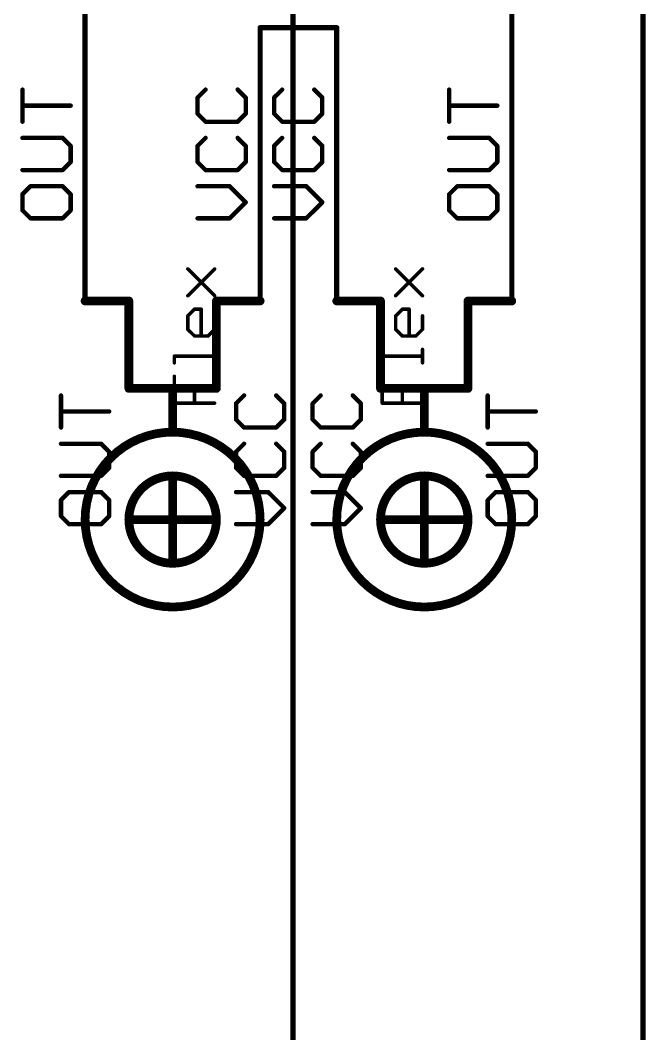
# Model space of a CAD drawing. Extents: x -4 to 257, y -4 to 175.
# Drawn here: x 119.4 to 137.55, y 58.73 to 88.16 of the extents above; entities that cross this region are included whole.
import ezdxf

# ---------------------------------------------------------------- set-up
doc = ezdxf.new("R2010")
doc.units = 0
for name, color, linetype in [('91', 94, 'CONTINUOUS'), ('94', 14, 'CONTINUOUS'), ('95', 251, 'CONTINUOUS')]:
    doc.layers.add(name, color=color, linetype=linetype)

msp = doc.modelspace()

# ---------------------------------------------------------------- linework, layer by layer
at = {"layer": '91', "const_width": 0.1524}
for points in [[(137.4775, 105.7275), (137.4775, 38.735)], [(127.3175, 87.9475), (127.3175, 100.6475)], [(133.6675, 93.0275), (133.6675, 85.09)], [(121.285, 90.4875), (121.285, 85.09)], [(127.3175, 87.9475), (126.365, 87.9475)], [(126.365, 87.9475), (126.365, 85.09)], [(128.5875, 87.9475), (127.3175, 87.9475)], [(127.3175, 87.9475), (127.3175, 40.9575)], [(128.5875, 85.09), (128.5875, 87.9475)]]:
    msp.add_lwpolyline(points, dxfattribs=at)
at = {"layer": '91', "const_width": 0.0762}
for points in [[(126.365, 87.9856, 1), (126.365, 87.9094)], [(126.4031, 87.9475, 1), (126.3269, 87.9475)], [(127.3175, 87.9856, 1), (127.3175, 87.9094)], [(127.3556, 87.9475, 1), (127.2794, 87.9475)], [(127.3175, 87.9094, 1), (127.3175, 87.9856)], [(128.6256, 87.9475, 1), (128.5494, 87.9475)], [(128.5875, 87.9094, 1), (128.5875, 87.9856)], [(127.2794, 87.9475, 1), (127.3556, 87.9475)], [(121.2469, 85.09, 1), (121.3231, 85.09)], [(126.3269, 85.09, 1), (126.4031, 85.09)], [(128.5494, 85.09, 1), (128.6256, 85.09)], [(133.6294, 85.09, 1), (133.7056, 85.09)]]:
    msp.add_lwpolyline(points, format="xyb", dxfattribs=at)
at = {"layer": '94'}
for points, const_width in [([(121.285, 85.09), (121.285, 80.01)], 0.1524), ([(126.365, 85.09), (126.365, 80.01)], 0.1524), ([(128.5875, 85.09), (128.5875, 80.01)], 0.1524), ([(133.6675, 85.09), (133.6675, 80.01)], 0.1524), ([(122.555, 80.01), (121.285, 80.01)], 0.254), ([(122.555, 77.47), (122.555, 80.01)], 0.254), ([(125.095, 77.47), (125.095, 80.01)], 0.254), ([(125.095, 80.01), (126.365, 80.01)], 0.254), ([(129.8575, 80.01), (128.5875, 80.01)], 0.254), ([(129.8575, 77.47), (129.8575, 80.01)], 0.254), ([(132.3975, 77.47), (132.3975, 80.01)], 0.254), ([(132.3975, 80.01), (133.6675, 80.01)], 0.254), ([(123.825, 77.47), (122.555, 77.47)], 0.254), ([(123.825, 76.2), (123.825, 77.47)], 0.254), ([(123.825, 77.47), (125.095, 77.47)], 0.254), ([(131.1275, 77.47), (129.8575, 77.47)], 0.254), ([(131.1275, 76.2), (131.1275, 77.47)], 0.254), ([(131.1275, 77.47), (132.3975, 77.47)], 0.254), ([(123.825, 72.39), (123.825, 74.93)], 0.254), ([(131.1275, 72.39), (131.1275, 74.93)], 0.254), ([(125.095, 73.66), (122.555, 73.66)], 0.254), ([(129.8575, 73.66), (132.3975, 73.66)], 0.254)]:
    msp.add_lwpolyline(points, dxfattribs=dict(at, const_width=const_width))
for points, const_width in [([(121.3231, 85.09, 1), (121.2469, 85.09)], 0.0762), ([(126.4031, 85.09, 1), (126.3269, 85.09)], 0.0762), ([(128.6256, 85.09, 1), (128.5494, 85.09)], 0.0762), ([(133.7056, 85.09, 1), (133.6294, 85.09)], 0.0762), ([(121.285, 80.0735, 1), (121.285, 79.9465)], 0.127), ([(122.6185, 80.01, 1), (122.4915, 80.01)], 0.127), ([(122.555, 79.9465, 1), (122.555, 80.0735)], 0.127), ([(125.1585, 80.01, 1), (125.0315, 80.01)], 0.127), ([(125.095, 80.0735, 1), (125.095, 79.9465)], 0.127), ([(126.365, 79.9465, 1), (126.365, 80.0735)], 0.127), ([(128.5875, 80.0735, 1), (128.5875, 79.9465)], 0.127), ([(129.921, 80.01, 1), (129.794, 80.01)], 0.127), ([(129.8575, 79.9465, 1), (129.8575, 80.0735)], 0.127), ([(132.461, 80.01, 1), (132.334, 80.01)], 0.127), ([(132.3975, 80.0735, 1), (132.3975, 79.9465)], 0.127), ([(133.6675, 79.9465, 1), (133.6675, 80.0735)], 0.127), ([(121.2469, 80.01, 1), (121.3231, 80.01)], 0.0762), ([(126.3269, 80.01, 1), (126.4031, 80.01)], 0.0762), ([(128.5494, 80.01, 1), (128.6256, 80.01)], 0.0762), ([(133.6294, 80.01, 1), (133.7056, 80.01)], 0.0762), ([(122.555, 77.5335, 1), (122.555, 77.4065)], 0.127), ([(122.4915, 77.47, 1), (122.6185, 77.47)], 0.127), ([(123.8885, 77.47, 1), (123.7615, 77.47)], 0.127), ([(123.825, 77.5335, 1), (123.825, 77.4065)], 0.127), ([(123.825, 77.4065, 1), (123.825, 77.5335)], 0.127), ([(125.0315, 77.47, 1), (125.1585, 77.47)], 0.127), ([(125.095, 77.4065, 1), (125.095, 77.5335)], 0.127), ([(129.8575, 77.5335, 1), (129.8575, 77.4065)], 0.127), ([(129.794, 77.47, 1), (129.921, 77.47)], 0.127), ([(131.191, 77.47, 1), (131.064, 77.47)], 0.127), ([(131.1275, 77.5335, 1), (131.1275, 77.4065)], 0.127), ([(131.1275, 77.4065, 1), (131.1275, 77.5335)], 0.127), ([(132.334, 77.47, 1), (132.461, 77.47)], 0.127), ([(132.3975, 77.4065, 1), (132.3975, 77.5335)], 0.127), ([(123.825, 76.2, 0.4142), (121.285, 73.66)], 0.254), ([(126.365, 73.66, 0.4142), (123.825, 76.2)], 0.254), ([(123.825, 76.2635, 1), (123.825, 76.1365)], 0.127), ([(123.7615, 76.2, 1), (123.8885, 76.2)], 0.127), ([(123.825, 76.1365, 1), (123.825, 76.2635)], 0.127), ([(131.1275, 76.2, 0.4142), (128.5875, 73.66)], 0.254), ([(133.6675, 73.66, 0.4142), (131.1275, 76.2)], 0.254), ([(131.1275, 76.2635, 1), (131.1275, 76.1365)], 0.127), ([(131.064, 76.2, 1), (131.191, 76.2)], 0.127), ([(131.1275, 76.1365, 1), (131.1275, 76.2635)], 0.127), ([(123.825, 74.93, 0.4142), (122.555, 73.66)], 0.254), ([(125.095, 73.66, 0.4142), (123.825, 74.93)], 0.254), ([(123.825, 74.9935, 1), (123.825, 74.8665)], 0.127), ([(123.8885, 74.93, 1), (123.7615, 74.93)], 0.127), ([(123.825, 74.8665, 1), (123.825, 74.9935)], 0.127), ([(131.1275, 74.93, 0.4142), (129.8575, 73.66)], 0.254), ([(132.3975, 73.66, 0.4142), (131.1275, 74.93)], 0.254), ([(131.1275, 74.9935, 1), (131.1275, 74.8665)], 0.127), ([(131.191, 74.93, 1), (131.064, 74.93)], 0.127), ([(131.1275, 74.8665, 1), (131.1275, 74.9935)], 0.127), ([(121.285, 73.66, 1), (126.365, 73.66)], 0.254), ([(121.3485, 73.66, 1), (121.2215, 73.66)], 0.127), ([(121.2215, 73.66, 1), (121.3485, 73.66)], 0.127), ([(122.555, 73.66, 0.4142), (123.825, 72.39)], 0.254), ([(122.6185, 73.66, 1), (122.4915, 73.66)], 0.127), ([(122.555, 73.7235, 1), (122.555, 73.5965)], 0.127), ([(122.4915, 73.66, 1), (122.6185, 73.66)], 0.127), ([(123.825, 72.39, 0.4142), (125.095, 73.66)], 0.254), ([(125.1585, 73.66, 1), (125.0315, 73.66)], 0.127), ([(125.0315, 73.66, 1), (125.1585, 73.66)], 0.127), ([(125.095, 73.5965, 1), (125.095, 73.7235)], 0.127), ([(126.4285, 73.66, 1), (126.3015, 73.66)], 0.127), ([(126.3015, 73.66, 1), (126.4285, 73.66)], 0.127), ([(128.5875, 73.66, 1), (133.6675, 73.66)], 0.254), ([(128.651, 73.66, 1), (128.524, 73.66)], 0.127), ([(128.524, 73.66, 1), (128.651, 73.66)], 0.127), ([(129.8575, 73.66, 0.4142), (131.1275, 72.39)], 0.254), ([(129.921, 73.66, 1), (129.794, 73.66)], 0.127), ([(129.8575, 73.7235, 1), (129.8575, 73.5965)], 0.127), ([(129.794, 73.66, 1), (129.921, 73.66)], 0.127), ([(131.1275, 72.39, 0.4142), (132.3975, 73.66)], 0.254), ([(132.461, 73.66, 1), (132.334, 73.66)], 0.127), ([(132.334, 73.66, 1), (132.461, 73.66)], 0.127), ([(132.3975, 73.5965, 1), (132.3975, 73.7235)], 0.127), ([(133.731, 73.66, 1), (133.604, 73.66)], 0.127), ([(133.604, 73.66, 1), (133.731, 73.66)], 0.127), ([(123.825, 72.4535, 1), (123.825, 72.3265)], 0.127), ([(123.7615, 72.39, 1), (123.8885, 72.39)], 0.127), ([(123.825, 72.3265, 1), (123.825, 72.4535)], 0.127), ([(131.1275, 72.4535, 1), (131.1275, 72.3265)], 0.127), ([(131.064, 72.39, 1), (131.191, 72.39)], 0.127), ([(131.1275, 72.3265, 1), (131.1275, 72.4535)], 0.127)]:
    msp.add_lwpolyline(points, format="xyb", dxfattribs=dict(at, const_width=const_width))
at = {"layer": '95'}
for points, const_width in [([(119.4677, 85.2169), (119.4677, 86.149)], 0.127), ([(124.7807, 86.149), (124.5477, 85.916)], 0.127), ([(124.5477, 85.916), (124.5477, 85.4499)], 0.127), ([(125.9459, 85.916), (125.7129, 86.149)], 0.127), ([(125.9459, 85.4499), (125.9459, 85.916)], 0.127), ([(127.0032, 86.149), (126.7702, 85.916)], 0.127), ([(126.7702, 85.916), (126.7702, 85.4499)], 0.127), ([(128.1684, 85.916), (127.9354, 86.149)], 0.127), ([(128.1684, 85.4499), (128.1684, 85.916)], 0.127), ([(131.8502, 85.2169), (131.8502, 86.149)], 0.127), ([(120.8659, 85.6829), (119.4677, 85.6829)], 0.127), ([(133.2484, 85.6829), (131.8502, 85.6829)], 0.127), ([(124.5477, 85.4499), (124.7807, 85.2169)], 0.127), ([(125.7129, 85.2169), (125.9459, 85.4499)], 0.127), ([(126.7702, 85.4499), (127.0032, 85.2169)], 0.127), ([(127.9354, 85.2169), (128.1684, 85.4499)], 0.127), ([(124.7807, 85.2169), (125.7129, 85.2169)], 0.127), ([(127.0032, 85.2169), (127.9354, 85.2169)], 0.127), ([(120.6329, 84.7457), (119.4677, 84.7457)], 0.127), ([(120.8659, 84.5127), (120.6329, 84.7457)], 0.127), ([(124.7807, 84.7457), (124.5477, 84.5127)], 0.127), ([(125.9459, 84.5127), (125.7129, 84.7457)], 0.127), ([(127.0032, 84.7457), (126.7702, 84.5127)], 0.127), ([(128.1684, 84.5127), (127.9354, 84.7457)], 0.127), ([(133.0154, 84.7457), (131.8502, 84.7457)], 0.127), ([(133.2484, 84.5127), (133.0154, 84.7457)], 0.127), ([(120.8659, 84.0466), (120.8659, 84.5127)], 0.127), ([(124.5477, 84.5127), (124.5477, 84.0466)], 0.127), ([(125.9459, 84.0466), (125.9459, 84.5127)], 0.127), ([(126.7702, 84.5127), (126.7702, 84.0466)], 0.127), ([(128.1684, 84.0466), (128.1684, 84.5127)], 0.127), ([(133.2484, 84.0466), (133.2484, 84.5127)], 0.127), ([(120.6329, 83.8136), (120.8659, 84.0466)], 0.127), ([(124.5477, 84.0466), (124.7807, 83.8136)], 0.127), ([(125.7129, 83.8136), (125.9459, 84.0466)], 0.127), ([(126.7702, 84.0466), (127.0032, 83.8136)], 0.127), ([(127.9354, 83.8136), (128.1684, 84.0466)], 0.127), ([(133.0154, 83.8136), (133.2484, 84.0466)], 0.127), ([(119.4677, 83.8136), (120.6329, 83.8136)], 0.127), ([(124.7807, 83.8136), (125.7129, 83.8136)], 0.127), ([(127.0032, 83.8136), (127.9354, 83.8136)], 0.127), ([(131.8502, 83.8136), (133.0154, 83.8136)], 0.127), ([(119.7007, 83.3424), (119.4677, 83.1094)], 0.127), ([(120.6329, 83.3424), (119.7007, 83.3424)], 0.127), ([(120.8659, 83.1094), (120.6329, 83.3424)], 0.127), ([(125.4798, 83.3424), (124.5477, 83.3424)], 0.127), ([(125.9459, 82.8764), (125.4798, 83.3424)], 0.127), ([(127.7023, 83.3424), (126.7702, 83.3424)], 0.127), ([(128.1684, 82.8764), (127.7023, 83.3424)], 0.127), ([(132.0832, 83.3424), (131.8502, 83.1094)], 0.127), ([(133.0154, 83.3424), (132.0832, 83.3424)], 0.127), ([(133.2484, 83.1094), (133.0154, 83.3424)], 0.127), ([(119.4677, 83.1094), (119.4677, 82.6433)], 0.127), ([(120.8659, 82.6433), (120.8659, 83.1094)], 0.127), ([(131.8502, 83.1094), (131.8502, 82.6433)], 0.127), ([(133.2484, 82.6433), (133.2484, 83.1094)], 0.127), ([(125.4798, 82.4103), (125.9459, 82.8764)], 0.127), ([(127.7023, 82.4103), (128.1684, 82.8764)], 0.127), ([(119.4677, 82.6433), (119.7007, 82.4103)], 0.127), ([(119.7007, 82.4103), (120.6329, 82.4103)], 0.127), ([(120.6329, 82.4103), (120.8659, 82.6433)], 0.127), ([(124.5477, 82.4103), (125.4798, 82.4103)], 0.127), ([(126.7702, 82.4103), (127.7023, 82.4103)], 0.127), ([(131.8502, 82.6433), (132.0832, 82.4103)], 0.127), ([(132.0832, 82.4103), (133.0154, 82.4103)], 0.127), ([(133.0154, 82.4103), (133.2484, 82.6433)], 0.127), ([(124.2646, 80.1614), (125.0442, 80.941)], 0.1016), ([(125.0442, 80.1614), (124.2646, 80.941)], 0.1016), ([(130.2971, 80.1614), (131.0767, 80.941)], 0.1016), ([(131.0767, 80.1614), (130.2971, 80.941)], 0.1016), ([(124.2646, 79.5767), (124.4595, 79.7716)], 0.1016), ([(124.4595, 79.7716), (124.6544, 79.7716)], 0.1016), ([(124.6544, 79.7716), (124.6544, 78.992)], 0.1016), ([(130.2971, 79.5767), (130.492, 79.7716)], 0.1016), ([(130.492, 79.7716), (130.6869, 79.7716)], 0.1016), ([(130.6869, 79.7716), (130.6869, 78.992)], 0.1016), ([(124.2646, 79.1869), (124.2646, 79.5767)], 0.1016), ([(125.0442, 79.5767), (125.0442, 79.1869)], 0.1016), ([(130.2971, 79.1869), (130.2971, 79.5767)], 0.1016), ([(131.0767, 79.5767), (131.0767, 79.1869)], 0.1016), ([(124.4595, 78.992), (124.2646, 79.1869)], 0.1016), ([(125.0442, 79.1869), (124.8493, 78.992)], 0.1016), ([(130.492, 78.992), (130.2971, 79.1869)], 0.1016), ([(131.0767, 79.1869), (130.8818, 78.992)], 0.1016), ([(124.8493, 78.992), (124.4595, 78.992)], 0.1016), ([(130.8818, 78.992), (130.492, 78.992)], 0.1016), ([(125.0442, 78.2124), (125.0442, 78.6022)], 0.1016), ([(131.0767, 78.2124), (131.0767, 78.6022)], 0.1016), ([(123.8748, 78.2124), (123.8748, 78.4073)], 0.1016), ([(123.8748, 78.4073), (125.0442, 78.4073)], 0.1016), ([(129.9073, 78.2124), (129.9073, 78.4073)], 0.1016), ([(129.9073, 78.4073), (131.0767, 78.4073)], 0.1016), ([(123.8748, 77.043), (123.8748, 77.8226)], 0.1016), ([(129.9073, 77.043), (129.9073, 77.8226)], 0.1016), ([(124.4595, 77.043), (124.4595, 77.4328)], 0.1016), ([(130.492, 77.043), (130.492, 77.4328)], 0.1016), ([(120.5853, 76.3334), (120.5853, 77.2655)], 0.127), ([(125.8983, 77.2655), (125.6653, 77.0325)], 0.127), ([(127.0635, 77.0325), (126.8305, 77.2655)], 0.127), ([(128.1208, 77.2655), (127.8878, 77.0325)], 0.127), ([(129.286, 77.0325), (129.053, 77.2655)], 0.127), ([(132.9678, 76.3334), (132.9678, 77.2655)], 0.127), ([(121.9835, 76.7995), (120.5853, 76.7995)], 0.127), ([(125.0442, 77.043), (123.8748, 77.043)], 0.1016), ([(125.6653, 77.0325), (125.6653, 76.5665)], 0.127), ([(127.0635, 76.5665), (127.0635, 77.0325)], 0.127), ([(127.8878, 77.0325), (127.8878, 76.5665)], 0.127), ([(129.286, 76.5665), (129.286, 77.0325)], 0.127), ([(131.0767, 77.043), (129.9073, 77.043)], 0.1016), ([(134.366, 76.7995), (132.9678, 76.7995)], 0.127), ([(125.6653, 76.5665), (125.8983, 76.3334)], 0.127), ([(126.8305, 76.3334), (127.0635, 76.5665)], 0.127), ([(127.8878, 76.5665), (128.1208, 76.3334)], 0.127), ([(129.053, 76.3334), (129.286, 76.5665)], 0.127), ([(125.8983, 76.3334), (126.8305, 76.3334)], 0.127), ([(128.1208, 76.3334), (129.053, 76.3334)], 0.127), ([(121.7505, 75.8623), (120.5853, 75.8623)], 0.127), ([(121.9835, 75.6292), (121.7505, 75.8623)], 0.127), ([(121.9835, 75.1632), (121.9835, 75.6292)], 0.127), ([(125.8983, 75.8623), (125.6653, 75.6292)], 0.127), ([(125.6653, 75.6292), (125.6653, 75.1632)], 0.127), ([(127.0635, 75.6292), (126.8305, 75.8623)], 0.127), ([(127.0635, 75.1632), (127.0635, 75.6292)], 0.127), ([(128.1208, 75.8623), (127.8878, 75.6292)], 0.127), ([(127.8878, 75.6292), (127.8878, 75.1632)], 0.127), ([(129.286, 75.6292), (129.053, 75.8623)], 0.127), ([(129.286, 75.1632), (129.286, 75.6292)], 0.127), ([(134.133, 75.8623), (132.9678, 75.8623)], 0.127), ([(134.366, 75.6292), (134.133, 75.8623)], 0.127), ([(134.366, 75.1632), (134.366, 75.6292)], 0.127), ([(121.7505, 74.9301), (121.9835, 75.1632)], 0.127), ([(125.6653, 75.1632), (125.8983, 74.9301)], 0.127), ([(126.8305, 74.9301), (127.0635, 75.1632)], 0.127), ([(127.8878, 75.1632), (128.1208, 74.9301)], 0.127), ([(129.053, 74.9301), (129.286, 75.1632)], 0.127), ([(134.133, 74.9301), (134.366, 75.1632)], 0.127), ([(120.5853, 74.9301), (121.7505, 74.9301)], 0.127), ([(125.8983, 74.9301), (126.8305, 74.9301)], 0.127), ([(128.1208, 74.9301), (129.053, 74.9301)], 0.127), ([(132.9678, 74.9301), (134.133, 74.9301)], 0.127), ([(120.8183, 74.459), (120.5853, 74.226)], 0.127), ([(121.7505, 74.459), (120.8183, 74.459)], 0.127), ([(121.9835, 74.226), (121.7505, 74.459)], 0.127), ([(126.5974, 74.459), (125.6653, 74.459)], 0.127), ([(127.0635, 73.9929), (126.5974, 74.459)], 0.127), ([(128.8199, 74.459), (127.8878, 74.459)], 0.127), ([(129.286, 73.9929), (128.8199, 74.459)], 0.127), ([(133.2008, 74.459), (132.9678, 74.226)], 0.127), ([(134.133, 74.459), (133.2008, 74.459)], 0.127), ([(134.366, 74.226), (134.133, 74.459)], 0.127), ([(120.5853, 74.226), (120.5853, 73.7599)], 0.127), ([(121.9835, 73.7599), (121.9835, 74.226)], 0.127), ([(132.9678, 74.226), (132.9678, 73.7599)], 0.127), ([(134.366, 73.7599), (134.366, 74.226)], 0.127), ([(126.5974, 73.5269), (127.0635, 73.9929)], 0.127), ([(128.8199, 73.5269), (129.286, 73.9929)], 0.127), ([(120.5853, 73.7599), (120.8183, 73.5269)], 0.127), ([(121.7505, 73.5269), (121.9835, 73.7599)], 0.127), ([(132.9678, 73.7599), (133.2008, 73.5269)], 0.127), ([(134.133, 73.5269), (134.366, 73.7599)], 0.127), ([(120.8183, 73.5269), (121.7505, 73.5269)], 0.127), ([(125.6653, 73.5269), (126.5974, 73.5269)], 0.127), ([(127.8878, 73.5269), (128.8199, 73.5269)], 0.127), ([(133.2008, 73.5269), (134.133, 73.5269)], 0.127)]:
    msp.add_lwpolyline(points, dxfattribs=dict(at, const_width=const_width))
for points, const_width in [([(119.4995, 86.149, 1), (119.436, 86.149)], 0.0635), ([(124.5795, 85.916, 1), (124.516, 85.916)], 0.0635), ([(124.5253, 85.9384, 1), (124.5702, 85.8935)], 0.0635), ([(124.8032, 86.1265, 1), (124.7583, 86.1714)], 0.0635), ([(125.7353, 86.1714, 1), (125.6904, 86.1265)], 0.0635), ([(125.9777, 85.916, 1), (125.9142, 85.916)], 0.0635), ([(125.9234, 85.8935, 1), (125.9684, 85.9384)], 0.0635), ([(126.802, 85.916, 1), (126.7385, 85.916)], 0.0635), ([(126.7478, 85.9384, 1), (126.7927, 85.8935)], 0.0635), ([(127.0257, 86.1265, 1), (126.9808, 86.1714)], 0.0635), ([(127.9578, 86.1714, 1), (127.9129, 86.1265)], 0.0635), ([(128.2002, 85.916, 1), (128.1367, 85.916)], 0.0635), ([(128.1459, 85.8935, 1), (128.1909, 85.9384)], 0.0635), ([(131.882, 86.149, 1), (131.8185, 86.149)], 0.0635), ([(119.4677, 85.7147, 1), (119.4677, 85.6512)], 0.0635), ([(120.8659, 85.6512, 1), (120.8659, 85.7147)], 0.0635), ([(131.8502, 85.7147, 1), (131.8502, 85.6512)], 0.0635), ([(133.2484, 85.6512, 1), (133.2484, 85.7147)], 0.0635), ([(124.5702, 85.4723, 1), (124.5253, 85.4274)], 0.0635), ([(124.516, 85.4499, 1), (124.5795, 85.4499)], 0.0635), ([(125.9142, 85.4499, 1), (125.9777, 85.4499)], 0.0635), ([(125.9684, 85.4274, 1), (125.9234, 85.4723)], 0.0635), ([(126.7385, 85.4499, 1), (126.802, 85.4499)], 0.0635), ([(126.7927, 85.4723, 1), (126.7478, 85.4274)], 0.0635), ([(128.1367, 85.4499, 1), (128.2002, 85.4499)], 0.0635), ([(128.1909, 85.4274, 1), (128.1459, 85.4723)], 0.0635), ([(119.436, 85.2169, 1), (119.4995, 85.2169)], 0.0635), ([(124.7807, 85.2486, 1), (124.7807, 85.1851)], 0.0635), ([(124.7583, 85.1944, 1), (124.8032, 85.2393)], 0.0635), ([(125.6904, 85.2393, 1), (125.7353, 85.1944)], 0.0635), ([(125.7129, 85.1851, 1), (125.7129, 85.2486)], 0.0635), ([(127.0032, 85.2486, 1), (127.0032, 85.1851)], 0.0635), ([(126.9808, 85.1944, 1), (127.0257, 85.2393)], 0.0635), ([(127.9129, 85.2393, 1), (127.9578, 85.1944)], 0.0635), ([(127.9354, 85.1851, 1), (127.9354, 85.2486)], 0.0635), ([(131.8185, 85.2169, 1), (131.882, 85.2169)], 0.0635), ([(119.4677, 84.7775, 1), (119.4677, 84.714)], 0.0635), ([(120.6553, 84.7682, 1), (120.6104, 84.7233)], 0.0635), ([(120.6329, 84.714, 1), (120.6329, 84.7775)], 0.0635), ([(124.8032, 84.7233, 1), (124.7583, 84.7682)], 0.0635), ([(125.7353, 84.7682, 1), (125.6904, 84.7233)], 0.0635), ([(127.0257, 84.7233, 1), (126.9808, 84.7682)], 0.0635), ([(127.9578, 84.7682, 1), (127.9129, 84.7233)], 0.0635), ([(131.8502, 84.7775, 1), (131.8502, 84.714)], 0.0635), ([(133.0378, 84.7682, 1), (132.9929, 84.7233)], 0.0635), ([(133.0154, 84.714, 1), (133.0154, 84.7775)], 0.0635), ([(120.8977, 84.5127, 1), (120.8342, 84.5127)], 0.0635), ([(120.8434, 84.4902, 1), (120.8884, 84.5351)], 0.0635), ([(124.5795, 84.5127, 1), (124.516, 84.5127)], 0.0635), ([(124.5253, 84.5351, 1), (124.5702, 84.4902)], 0.0635), ([(125.9777, 84.5127, 1), (125.9142, 84.5127)], 0.0635), ([(125.9234, 84.4902, 1), (125.9684, 84.5351)], 0.0635), ([(126.802, 84.5127, 1), (126.7385, 84.5127)], 0.0635), ([(126.7478, 84.5351, 1), (126.7927, 84.4902)], 0.0635), ([(128.2002, 84.5127, 1), (128.1367, 84.5127)], 0.0635), ([(128.1459, 84.4902, 1), (128.1909, 84.5351)], 0.0635), ([(133.2801, 84.5127, 1), (133.2167, 84.5127)], 0.0635), ([(133.2259, 84.4902, 1), (133.2709, 84.5351)], 0.0635), ([(120.8342, 84.0466, 1), (120.8977, 84.0466)], 0.0635), ([(120.8884, 84.0242, 1), (120.8434, 84.0691)], 0.0635), ([(124.5702, 84.0691, 1), (124.5253, 84.0242)], 0.0635), ([(124.516, 84.0466, 1), (124.5795, 84.0466)], 0.0635), ([(125.9142, 84.0466, 1), (125.9777, 84.0466)], 0.0635), ([(125.9684, 84.0242, 1), (125.9234, 84.0691)], 0.0635), ([(126.7385, 84.0466, 1), (126.802, 84.0466)], 0.0635), ([(126.7927, 84.0691, 1), (126.7478, 84.0242)], 0.0635), ([(128.1367, 84.0466, 1), (128.2002, 84.0466)], 0.0635), ([(128.1909, 84.0242, 1), (128.1459, 84.0691)], 0.0635), ([(133.2167, 84.0466, 1), (133.2801, 84.0466)], 0.0635), ([(133.2709, 84.0242, 1), (133.2259, 84.0691)], 0.0635), ([(119.4677, 83.8453, 1), (119.4677, 83.7818)], 0.0635), ([(120.6104, 83.836, 1), (120.6553, 83.7911)], 0.0635), ([(120.6329, 83.7818, 1), (120.6329, 83.8453)], 0.0635), ([(124.7807, 83.8453, 1), (124.7807, 83.7818)], 0.0635), ([(124.7583, 83.7911, 1), (124.8032, 83.836)], 0.0635), ([(125.6904, 83.836, 1), (125.7353, 83.7911)], 0.0635), ([(125.7129, 83.7818, 1), (125.7129, 83.8453)], 0.0635), ([(127.0032, 83.8453, 1), (127.0032, 83.7818)], 0.0635), ([(126.9808, 83.7911, 1), (127.0257, 83.836)], 0.0635), ([(127.9129, 83.836, 1), (127.9578, 83.7911)], 0.0635), ([(127.9354, 83.7818, 1), (127.9354, 83.8453)], 0.0635), ([(131.8502, 83.8453, 1), (131.8502, 83.7818)], 0.0635), ([(132.9929, 83.836, 1), (133.0378, 83.7911)], 0.0635), ([(133.0154, 83.7818, 1), (133.0154, 83.8453)], 0.0635), ([(119.7007, 83.3742, 1), (119.7007, 83.3107)], 0.0635), ([(119.7232, 83.32, 1), (119.6783, 83.3649)], 0.0635), ([(120.6553, 83.3649, 1), (120.6104, 83.32)], 0.0635), ([(120.6329, 83.3107, 1), (120.6329, 83.3742)], 0.0635), ([(124.5477, 83.3742, 1), (124.5477, 83.3107)], 0.0635), ([(125.5023, 83.3649, 1), (125.4574, 83.32)], 0.0635), ([(125.4798, 83.3107, 1), (125.4798, 83.3742)], 0.0635), ([(126.7702, 83.3742, 1), (126.7702, 83.3107)], 0.0635), ([(127.7248, 83.3649, 1), (127.6799, 83.32)], 0.0635), ([(127.7023, 83.3107, 1), (127.7023, 83.3742)], 0.0635), ([(132.0832, 83.3742, 1), (132.0832, 83.3107)], 0.0635), ([(132.1057, 83.32, 1), (132.0608, 83.3649)], 0.0635), ([(133.0378, 83.3649, 1), (132.9929, 83.32)], 0.0635), ([(133.0154, 83.3107, 1), (133.0154, 83.3742)], 0.0635), ([(119.4995, 83.1094, 1), (119.436, 83.1094)], 0.0635), ([(119.4453, 83.1318, 1), (119.4902, 83.0869)], 0.0635), ([(120.8977, 83.1094, 1), (120.8342, 83.1094)], 0.0635), ([(120.8434, 83.0869, 1), (120.8884, 83.1318)], 0.0635), ([(131.882, 83.1094, 1), (131.8185, 83.1094)], 0.0635), ([(131.8278, 83.1318, 1), (131.8727, 83.0869)], 0.0635), ([(133.2801, 83.1094, 1), (133.2167, 83.1094)], 0.0635), ([(133.2259, 83.0869, 1), (133.2709, 83.1318)], 0.0635), ([(125.9684, 82.8539, 1), (125.9234, 82.8988)], 0.0635), ([(125.9234, 82.8539, 1), (125.9684, 82.8988)], 0.0635), ([(128.1909, 82.8539, 1), (128.1459, 82.8988)], 0.0635), ([(128.1459, 82.8539, 1), (128.1909, 82.8988)], 0.0635), ([(119.4902, 82.6658, 1), (119.4453, 82.6209)], 0.0635), ([(119.436, 82.6433, 1), (119.4995, 82.6433)], 0.0635), ([(119.7007, 82.4421, 1), (119.7007, 82.3786)], 0.0635), ([(119.6783, 82.3878, 1), (119.7232, 82.4328)], 0.0635), ([(120.6104, 82.4328, 1), (120.6553, 82.3878)], 0.0635), ([(120.6329, 82.3786, 1), (120.6329, 82.4421)], 0.0635), ([(120.8342, 82.6433, 1), (120.8977, 82.6433)], 0.0635), ([(120.8884, 82.6209, 1), (120.8434, 82.6658)], 0.0635), ([(124.5477, 82.4421, 1), (124.5477, 82.3786)], 0.0635), ([(125.4574, 82.4328, 1), (125.5023, 82.3878)], 0.0635), ([(125.4798, 82.3786, 1), (125.4798, 82.4421)], 0.0635), ([(126.7702, 82.4421, 1), (126.7702, 82.3786)], 0.0635), ([(127.6799, 82.4328, 1), (127.7248, 82.3878)], 0.0635), ([(127.7023, 82.3786, 1), (127.7023, 82.4421)], 0.0635), ([(131.8727, 82.6658, 1), (131.8278, 82.6209)], 0.0635), ([(131.8185, 82.6433, 1), (131.882, 82.6433)], 0.0635), ([(132.0832, 82.4421, 1), (132.0832, 82.3786)], 0.0635), ([(132.0608, 82.3878, 1), (132.1057, 82.4328)], 0.0635), ([(132.9929, 82.4328, 1), (133.0378, 82.3878)], 0.0635), ([(133.0154, 82.3786, 1), (133.0154, 82.4421)], 0.0635), ([(133.2167, 82.6433, 1), (133.2801, 82.6433)], 0.0635), ([(133.2709, 82.6209, 1), (133.2259, 82.6658)], 0.0635), ([(124.2826, 80.959, 1), (124.2466, 80.923)], 0.0508), ([(125.0622, 80.923, 1), (125.0262, 80.959)], 0.0508), ([(130.3151, 80.959, 1), (130.2791, 80.923)], 0.0508), ([(131.0947, 80.923, 1), (131.0587, 80.959)], 0.0508), ([(124.2466, 80.1794, 1), (124.2826, 80.1434)], 0.0508), ([(125.0262, 80.1434, 1), (125.0622, 80.1794)], 0.0508), ([(130.2791, 80.1794, 1), (130.3151, 80.1434)], 0.0508), ([(131.0587, 80.1434, 1), (131.0947, 80.1794)], 0.0508), ([(124.4595, 79.797, 1), (124.4595, 79.7462)], 0.0508), ([(124.4775, 79.7536, 1), (124.4415, 79.7896)], 0.0508), ([(124.6798, 79.7716, 1), (124.629, 79.7716)], 0.0508), ([(124.6544, 79.7462, 1), (124.6544, 79.797)], 0.0508), ([(130.492, 79.797, 1), (130.492, 79.7462)], 0.0508), ([(130.51, 79.7536, 1), (130.474, 79.7896)], 0.0508), ([(130.7123, 79.7716, 1), (130.6615, 79.7716)], 0.0508), ([(130.6869, 79.7462, 1), (130.6869, 79.797)], 0.0508), ([(124.2466, 79.5947, 1), (124.2826, 79.5587)], 0.0508), ([(124.29, 79.5767, 1), (124.2392, 79.5767)], 0.0508), ([(125.0696, 79.5767, 1), (125.0188, 79.5767)], 0.0508), ([(130.2791, 79.5947, 1), (130.3151, 79.5587)], 0.0508), ([(130.3225, 79.5767, 1), (130.2717, 79.5767)], 0.0508), ([(131.1021, 79.5767, 1), (131.0513, 79.5767)], 0.0508), ([(124.2826, 79.2049, 1), (124.2466, 79.1689)], 0.0508), ([(124.2392, 79.1869, 1), (124.29, 79.1869)], 0.0508), ([(125.0188, 79.1869, 1), (125.0696, 79.1869)], 0.0508), ([(125.0622, 79.1689, 1), (125.0262, 79.2049)], 0.0508), ([(130.3151, 79.2049, 1), (130.2791, 79.1689)], 0.0508), ([(130.2717, 79.1869, 1), (130.3225, 79.1869)], 0.0508), ([(131.0513, 79.1869, 1), (131.1021, 79.1869)], 0.0508), ([(131.0947, 79.1689, 1), (131.0587, 79.2049)], 0.0508), ([(124.4595, 79.0174, 1), (124.4595, 78.9666)], 0.0508), ([(124.4415, 78.974, 1), (124.4775, 79.01)], 0.0508), ([(124.629, 78.992, 1), (124.6798, 78.992)], 0.0508), ([(124.8313, 79.01, 1), (124.8673, 78.974)], 0.0508), ([(124.8493, 78.9666, 1), (124.8493, 79.0174)], 0.0508), ([(130.492, 79.0174, 1), (130.492, 78.9666)], 0.0508), ([(130.474, 78.974, 1), (130.51, 79.01)], 0.0508), ([(130.6615, 78.992, 1), (130.7123, 78.992)], 0.0508), ([(130.8638, 79.01, 1), (130.8998, 78.974)], 0.0508), ([(130.8818, 78.9666, 1), (130.8818, 79.0174)], 0.0508), ([(125.0696, 78.6022, 1), (125.0188, 78.6022)], 0.0508), ([(131.1021, 78.6022, 1), (131.0513, 78.6022)], 0.0508), ([(123.9002, 78.4073, 1), (123.8494, 78.4073)], 0.0508), ([(123.8748, 78.4327, 1), (123.8748, 78.3819)], 0.0508), ([(125.0442, 78.3819, 1), (125.0442, 78.4327)], 0.0508), ([(129.9327, 78.4073, 1), (129.8819, 78.4073)], 0.0508), ([(129.9073, 78.4327, 1), (129.9073, 78.3819)], 0.0508), ([(131.0767, 78.3819, 1), (131.0767, 78.4327)], 0.0508), ([(123.8494, 78.2124, 1), (123.9002, 78.2124)], 0.0508), ([(125.0188, 78.2124, 1), (125.0696, 78.2124)], 0.0508), ([(129.8819, 78.2124, 1), (129.9327, 78.2124)], 0.0508), ([(131.0513, 78.2124, 1), (131.1021, 78.2124)], 0.0508), ([(123.9002, 77.8226, 1), (123.8494, 77.8226)], 0.0508), ([(129.9327, 77.8226, 1), (129.8819, 77.8226)], 0.0508), ([(124.4849, 77.4328, 1), (124.4341, 77.4328)], 0.0508), ([(130.5174, 77.4328, 1), (130.4666, 77.4328)], 0.0508), ([(120.6171, 77.2655, 1), (120.5536, 77.2655)], 0.0635), ([(125.9208, 77.2431, 1), (125.8759, 77.288)], 0.0635), ([(126.8529, 77.288, 1), (126.808, 77.2431)], 0.0635), ([(128.1433, 77.2431, 1), (128.0984, 77.288)], 0.0635), ([(129.0754, 77.288, 1), (129.0305, 77.2431)], 0.0635), ([(132.9996, 77.2655, 1), (132.9361, 77.2655)], 0.0635), ([(120.5853, 76.8312, 1), (120.5853, 76.7677)], 0.0635), ([(121.9835, 76.7677, 1), (121.9835, 76.8312)], 0.0635), ([(123.8748, 77.0684, 1), (123.8748, 77.0176)], 0.0508), ([(123.8494, 77.043, 1), (123.9002, 77.043)], 0.0508), ([(124.4341, 77.043, 1), (124.4849, 77.043)], 0.0508), ([(125.0442, 77.0176, 1), (125.0442, 77.0684)], 0.0508), ([(125.6971, 77.0325, 1), (125.6336, 77.0325)], 0.0635), ([(125.6429, 77.055, 1), (125.6878, 77.0101)], 0.0635), ([(127.0953, 77.0325, 1), (127.0318, 77.0325)], 0.0635), ([(127.041, 77.0101, 1), (127.086, 77.055)], 0.0635), ([(127.9196, 77.0325, 1), (127.8561, 77.0325)], 0.0635), ([(127.8654, 77.055, 1), (127.9103, 77.0101)], 0.0635), ([(129.3177, 77.0325, 1), (129.2543, 77.0325)], 0.0635), ([(129.2635, 77.0101, 1), (129.3085, 77.055)], 0.0635), ([(129.9073, 77.0684, 1), (129.9073, 77.0176)], 0.0508), ([(129.8819, 77.043, 1), (129.9327, 77.043)], 0.0508), ([(130.4666, 77.043, 1), (130.5174, 77.043)], 0.0508), ([(131.0767, 77.0176, 1), (131.0767, 77.0684)], 0.0508), ([(132.9678, 76.8312, 1), (132.9678, 76.7677)], 0.0635), ([(134.366, 76.7677, 1), (134.366, 76.8312)], 0.0635), ([(125.6336, 76.5665, 1), (125.6971, 76.5665)], 0.0635), ([(125.6878, 76.5889, 1), (125.6429, 76.544)], 0.0635), ([(127.0318, 76.5665, 1), (127.0953, 76.5665)], 0.0635), ([(127.086, 76.544, 1), (127.041, 76.5889)], 0.0635), ([(127.8561, 76.5665, 1), (127.9196, 76.5665)], 0.0635), ([(127.9103, 76.5889, 1), (127.8654, 76.544)], 0.0635), ([(129.2543, 76.5665, 1), (129.3177, 76.5665)], 0.0635), ([(129.3085, 76.544, 1), (129.2635, 76.5889)], 0.0635), ([(120.5536, 76.3334, 1), (120.6171, 76.3334)], 0.0635), ([(125.8983, 76.3652, 1), (125.8983, 76.3017)], 0.0635), ([(125.8759, 76.311, 1), (125.9208, 76.3559)], 0.0635), ([(126.808, 76.3559, 1), (126.8529, 76.311)], 0.0635), ([(126.8305, 76.3017, 1), (126.8305, 76.3652)], 0.0635), ([(128.1208, 76.3652, 1), (128.1208, 76.3017)], 0.0635), ([(128.0984, 76.311, 1), (128.1433, 76.3559)], 0.0635), ([(129.0305, 76.3559, 1), (129.0754, 76.311)], 0.0635), ([(129.053, 76.3017, 1), (129.053, 76.3652)], 0.0635), ([(132.9361, 76.3334, 1), (132.9996, 76.3334)], 0.0635), ([(120.5853, 75.894, 1), (120.5853, 75.8305)], 0.0635), ([(121.7729, 75.8847, 1), (121.728, 75.8398)], 0.0635), ([(121.7505, 75.8305, 1), (121.7505, 75.894)], 0.0635), ([(122.0153, 75.6292, 1), (121.9518, 75.6292)], 0.0635), ([(121.961, 75.6068, 1), (122.006, 75.6517)], 0.0635), ([(125.6971, 75.6292, 1), (125.6336, 75.6292)], 0.0635), ([(125.6429, 75.6517, 1), (125.6878, 75.6068)], 0.0635), ([(125.9208, 75.8398, 1), (125.8759, 75.8847)], 0.0635), ([(126.8529, 75.8847, 1), (126.808, 75.8398)], 0.0635), ([(127.0953, 75.6292, 1), (127.0318, 75.6292)], 0.0635), ([(127.041, 75.6068, 1), (127.086, 75.6517)], 0.0635), ([(127.9196, 75.6292, 1), (127.8561, 75.6292)], 0.0635), ([(127.8654, 75.6517, 1), (127.9103, 75.6068)], 0.0635), ([(128.1433, 75.8398, 1), (128.0984, 75.8847)], 0.0635), ([(129.0754, 75.8847, 1), (129.0305, 75.8398)], 0.0635), ([(129.3177, 75.6292, 1), (129.2543, 75.6292)], 0.0635), ([(129.2635, 75.6068, 1), (129.3085, 75.6517)], 0.0635), ([(132.9678, 75.894, 1), (132.9678, 75.8305)], 0.0635), ([(134.1554, 75.8847, 1), (134.1105, 75.8398)], 0.0635), ([(134.133, 75.8305, 1), (134.133, 75.894)], 0.0635), ([(134.3978, 75.6292, 1), (134.3343, 75.6292)], 0.0635), ([(134.3435, 75.6068, 1), (134.3885, 75.6517)], 0.0635), ([(121.9518, 75.1632, 1), (122.0153, 75.1632)], 0.0635), ([(122.006, 75.1407, 1), (121.961, 75.1856)], 0.0635), ([(125.6336, 75.1632, 1), (125.6971, 75.1632)], 0.0635), ([(125.6878, 75.1856, 1), (125.6429, 75.1407)], 0.0635), ([(127.0318, 75.1632, 1), (127.0953, 75.1632)], 0.0635), ([(127.086, 75.1407, 1), (127.041, 75.1856)], 0.0635), ([(127.8561, 75.1632, 1), (127.9196, 75.1632)], 0.0635), ([(127.9103, 75.1856, 1), (127.8654, 75.1407)], 0.0635), ([(129.2543, 75.1632, 1), (129.3177, 75.1632)], 0.0635), ([(129.3085, 75.1407, 1), (129.2635, 75.1856)], 0.0635), ([(134.3343, 75.1632, 1), (134.3978, 75.1632)], 0.0635), ([(134.3885, 75.1407, 1), (134.3435, 75.1856)], 0.0635), ([(120.5853, 74.9619, 1), (120.5853, 74.8984)], 0.0635), ([(121.728, 74.9526, 1), (121.7729, 74.9077)], 0.0635), ([(121.7505, 74.8984, 1), (121.7505, 74.9619)], 0.0635), ([(125.8983, 74.9619, 1), (125.8983, 74.8984)], 0.0635), ([(125.8759, 74.9077, 1), (125.9208, 74.9526)], 0.0635), ([(126.808, 74.9526, 1), (126.8529, 74.9077)], 0.0635), ([(126.8305, 74.8984, 1), (126.8305, 74.9619)], 0.0635), ([(128.1208, 74.9619, 1), (128.1208, 74.8984)], 0.0635), ([(128.0984, 74.9077, 1), (128.1433, 74.9526)], 0.0635), ([(129.0305, 74.9526, 1), (129.0754, 74.9077)], 0.0635), ([(129.053, 74.8984, 1), (129.053, 74.9619)], 0.0635), ([(132.9678, 74.9619, 1), (132.9678, 74.8984)], 0.0635), ([(134.1105, 74.9526, 1), (134.1554, 74.9077)], 0.0635), ([(134.133, 74.8984, 1), (134.133, 74.9619)], 0.0635), ([(120.8183, 74.4907, 1), (120.8183, 74.4272)], 0.0635), ([(120.8408, 74.4365, 1), (120.7959, 74.4814)], 0.0635), ([(121.7729, 74.4814, 1), (121.728, 74.4365)], 0.0635), ([(121.7505, 74.4272, 1), (121.7505, 74.4907)], 0.0635), ([(125.6653, 74.4907, 1), (125.6653, 74.4272)], 0.0635), ([(126.6199, 74.4814, 1), (126.575, 74.4365)], 0.0635), ([(126.5974, 74.4272, 1), (126.5974, 74.4907)], 0.0635), ([(127.8878, 74.4907, 1), (127.8878, 74.4272)], 0.0635), ([(128.8424, 74.4814, 1), (128.7975, 74.4365)], 0.0635), ([(128.8199, 74.4272, 1), (128.8199, 74.4907)], 0.0635), ([(133.2008, 74.4907, 1), (133.2008, 74.4272)], 0.0635), ([(133.2233, 74.4365, 1), (133.1784, 74.4814)], 0.0635), ([(134.1554, 74.4814, 1), (134.1105, 74.4365)], 0.0635), ([(134.133, 74.4272, 1), (134.133, 74.4907)], 0.0635), ([(120.6171, 74.226, 1), (120.5536, 74.226)], 0.0635), ([(120.5629, 74.2484, 1), (120.6078, 74.2035)], 0.0635), ([(122.0153, 74.226, 1), (121.9518, 74.226)], 0.0635), ([(121.961, 74.2035, 1), (122.006, 74.2484)], 0.0635), ([(132.9996, 74.226, 1), (132.9361, 74.226)], 0.0635), ([(132.9454, 74.2484, 1), (132.9903, 74.2035)], 0.0635), ([(134.3978, 74.226, 1), (134.3343, 74.226)], 0.0635), ([(134.3435, 74.2035, 1), (134.3885, 74.2484)], 0.0635), ([(127.086, 73.9705, 1), (127.041, 74.0154)], 0.0635), ([(127.041, 73.9705, 1), (127.086, 74.0154)], 0.0635), ([(129.3085, 73.9705, 1), (129.2635, 74.0154)], 0.0635), ([(129.2635, 73.9705, 1), (129.3085, 74.0154)], 0.0635), ([(120.6078, 73.7823, 1), (120.5629, 73.7374)], 0.0635), ([(120.5536, 73.7599, 1), (120.6171, 73.7599)], 0.0635), ([(121.9518, 73.7599, 1), (122.0153, 73.7599)], 0.0635), ([(122.006, 73.7374, 1), (121.961, 73.7823)], 0.0635), ([(132.9903, 73.7823, 1), (132.9454, 73.7374)], 0.0635), ([(132.9361, 73.7599, 1), (132.9996, 73.7599)], 0.0635), ([(134.3343, 73.7599, 1), (134.3978, 73.7599)], 0.0635), ([(134.3885, 73.7374, 1), (134.3435, 73.7823)], 0.0635), ([(120.8183, 73.5586, 1), (120.8183, 73.4951)], 0.0635), ([(120.7959, 73.5044, 1), (120.8408, 73.5493)], 0.0635), ([(121.728, 73.5493, 1), (121.7729, 73.5044)], 0.0635), ([(121.7505, 73.4951, 1), (121.7505, 73.5586)], 0.0635), ([(125.6653, 73.5586, 1), (125.6653, 73.4951)], 0.0635), ([(126.575, 73.5493, 1), (126.6199, 73.5044)], 0.0635), ([(126.5974, 73.4951, 1), (126.5974, 73.5586)], 0.0635), ([(127.8878, 73.5586, 1), (127.8878, 73.4951)], 0.0635), ([(128.7975, 73.5493, 1), (128.8424, 73.5044)], 0.0635), ([(128.8199, 73.4951, 1), (128.8199, 73.5586)], 0.0635), ([(133.2008, 73.5586, 1), (133.2008, 73.4951)], 0.0635), ([(133.1784, 73.5044, 1), (133.2233, 73.5493)], 0.0635), ([(134.1105, 73.5493, 1), (134.1554, 73.5044)], 0.0635), ([(134.133, 73.4951, 1), (134.133, 73.5586)], 0.0635)]:
    msp.add_lwpolyline(points, format="xyb", dxfattribs=dict(at, const_width=const_width))

doc.saveas('drawing.dxf')
